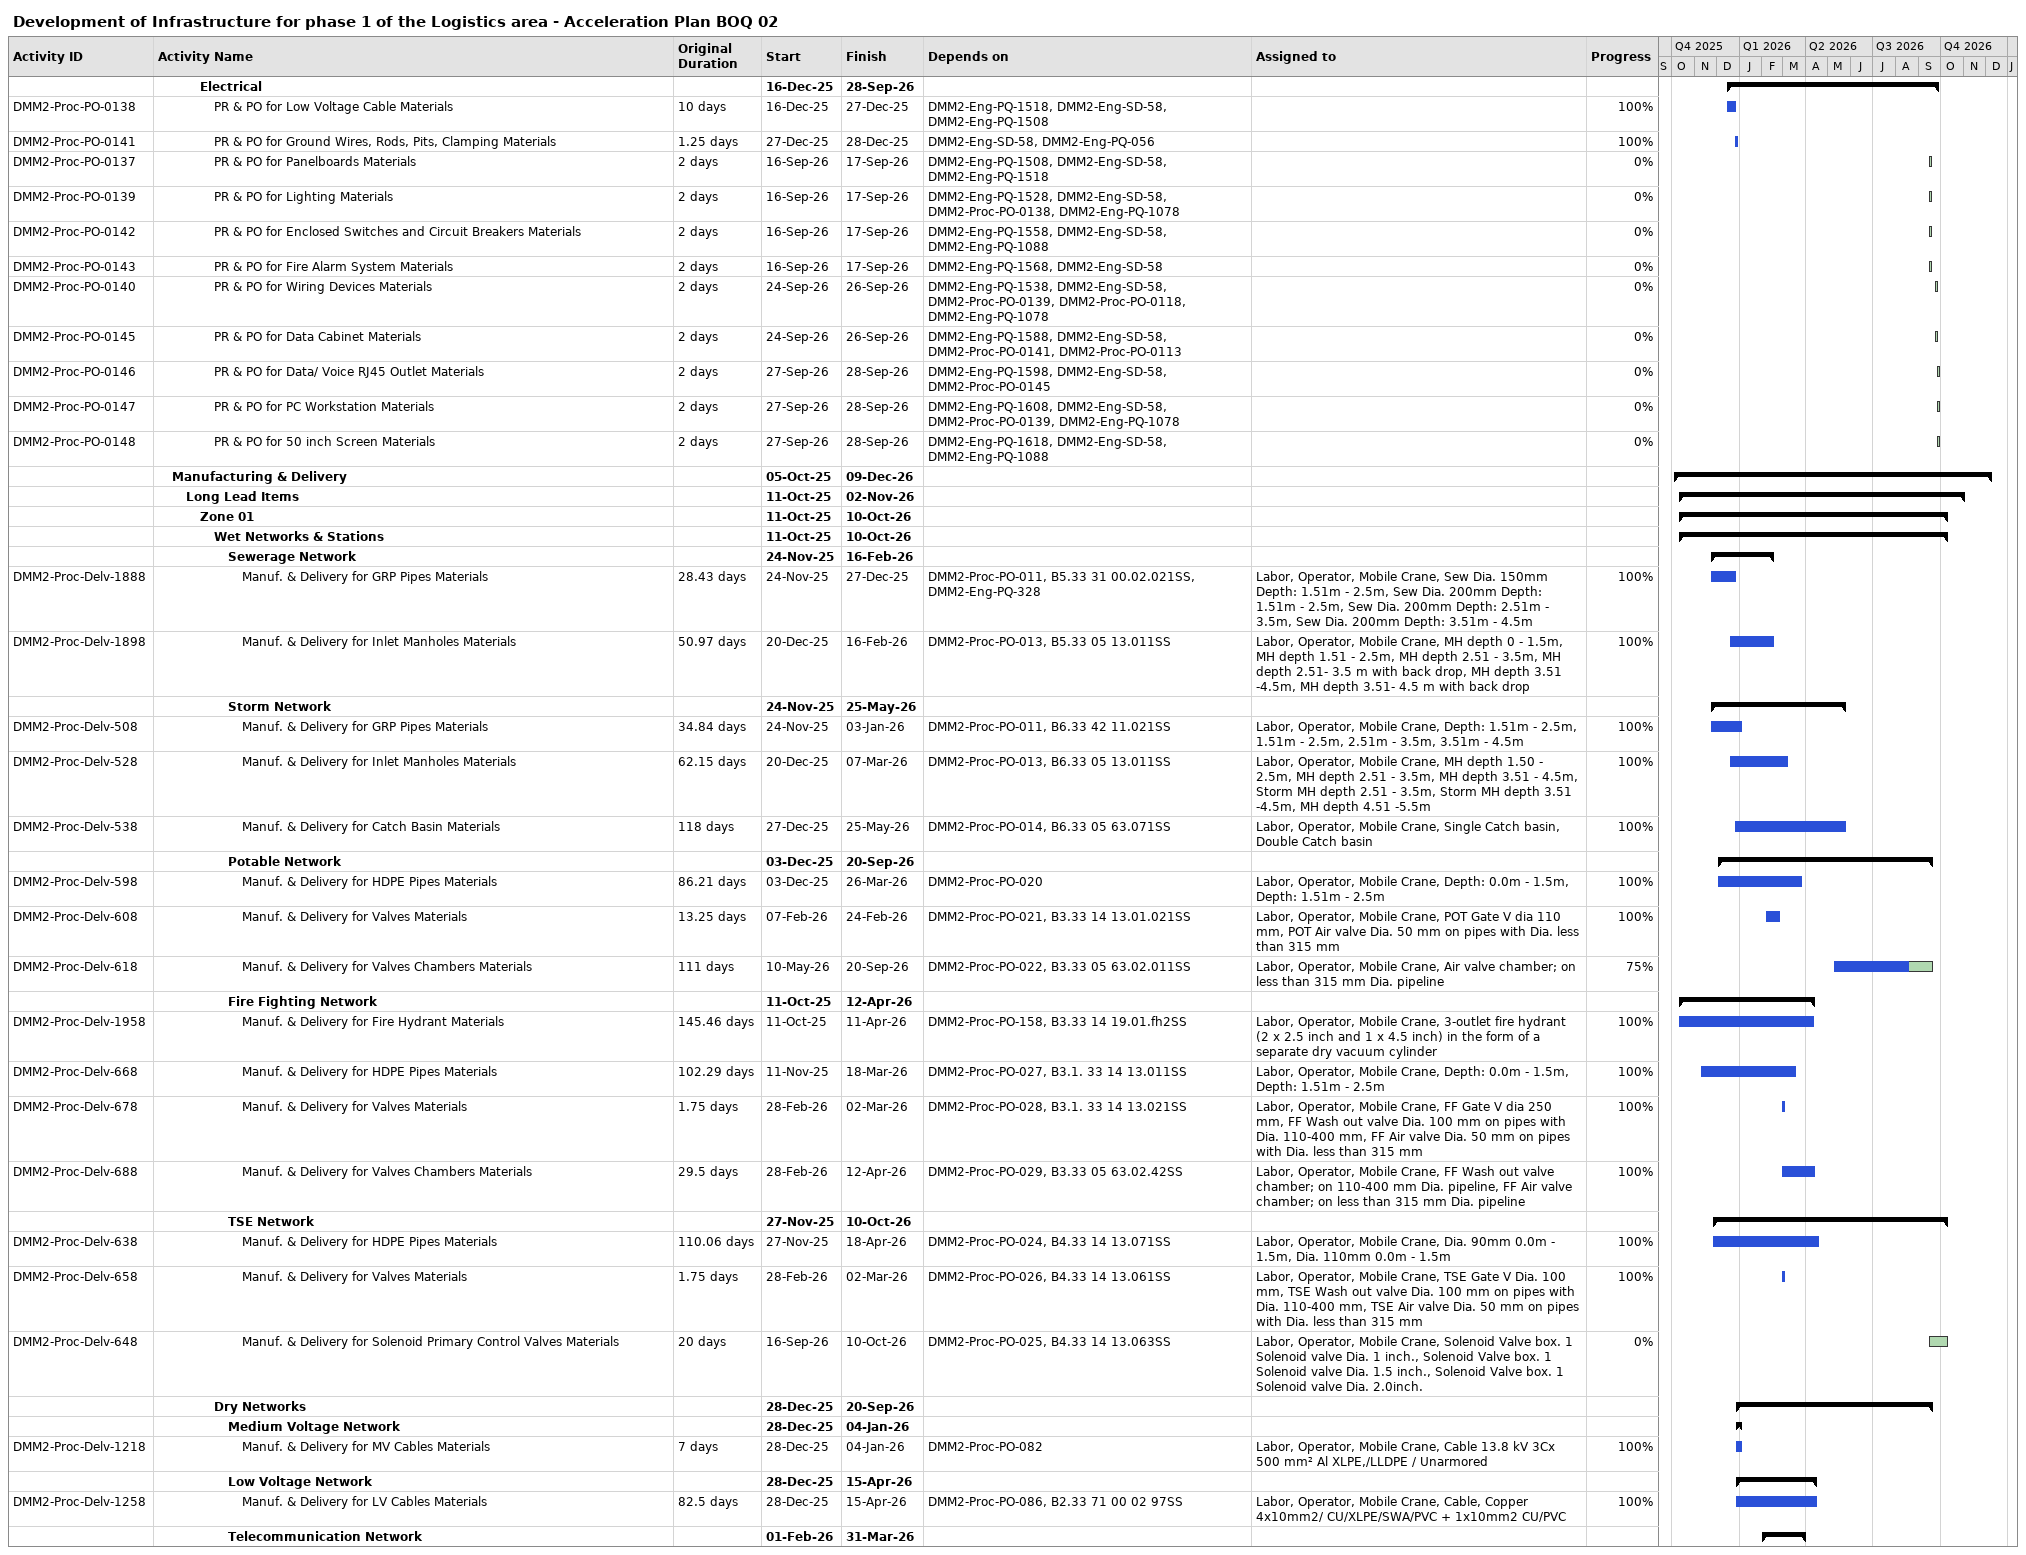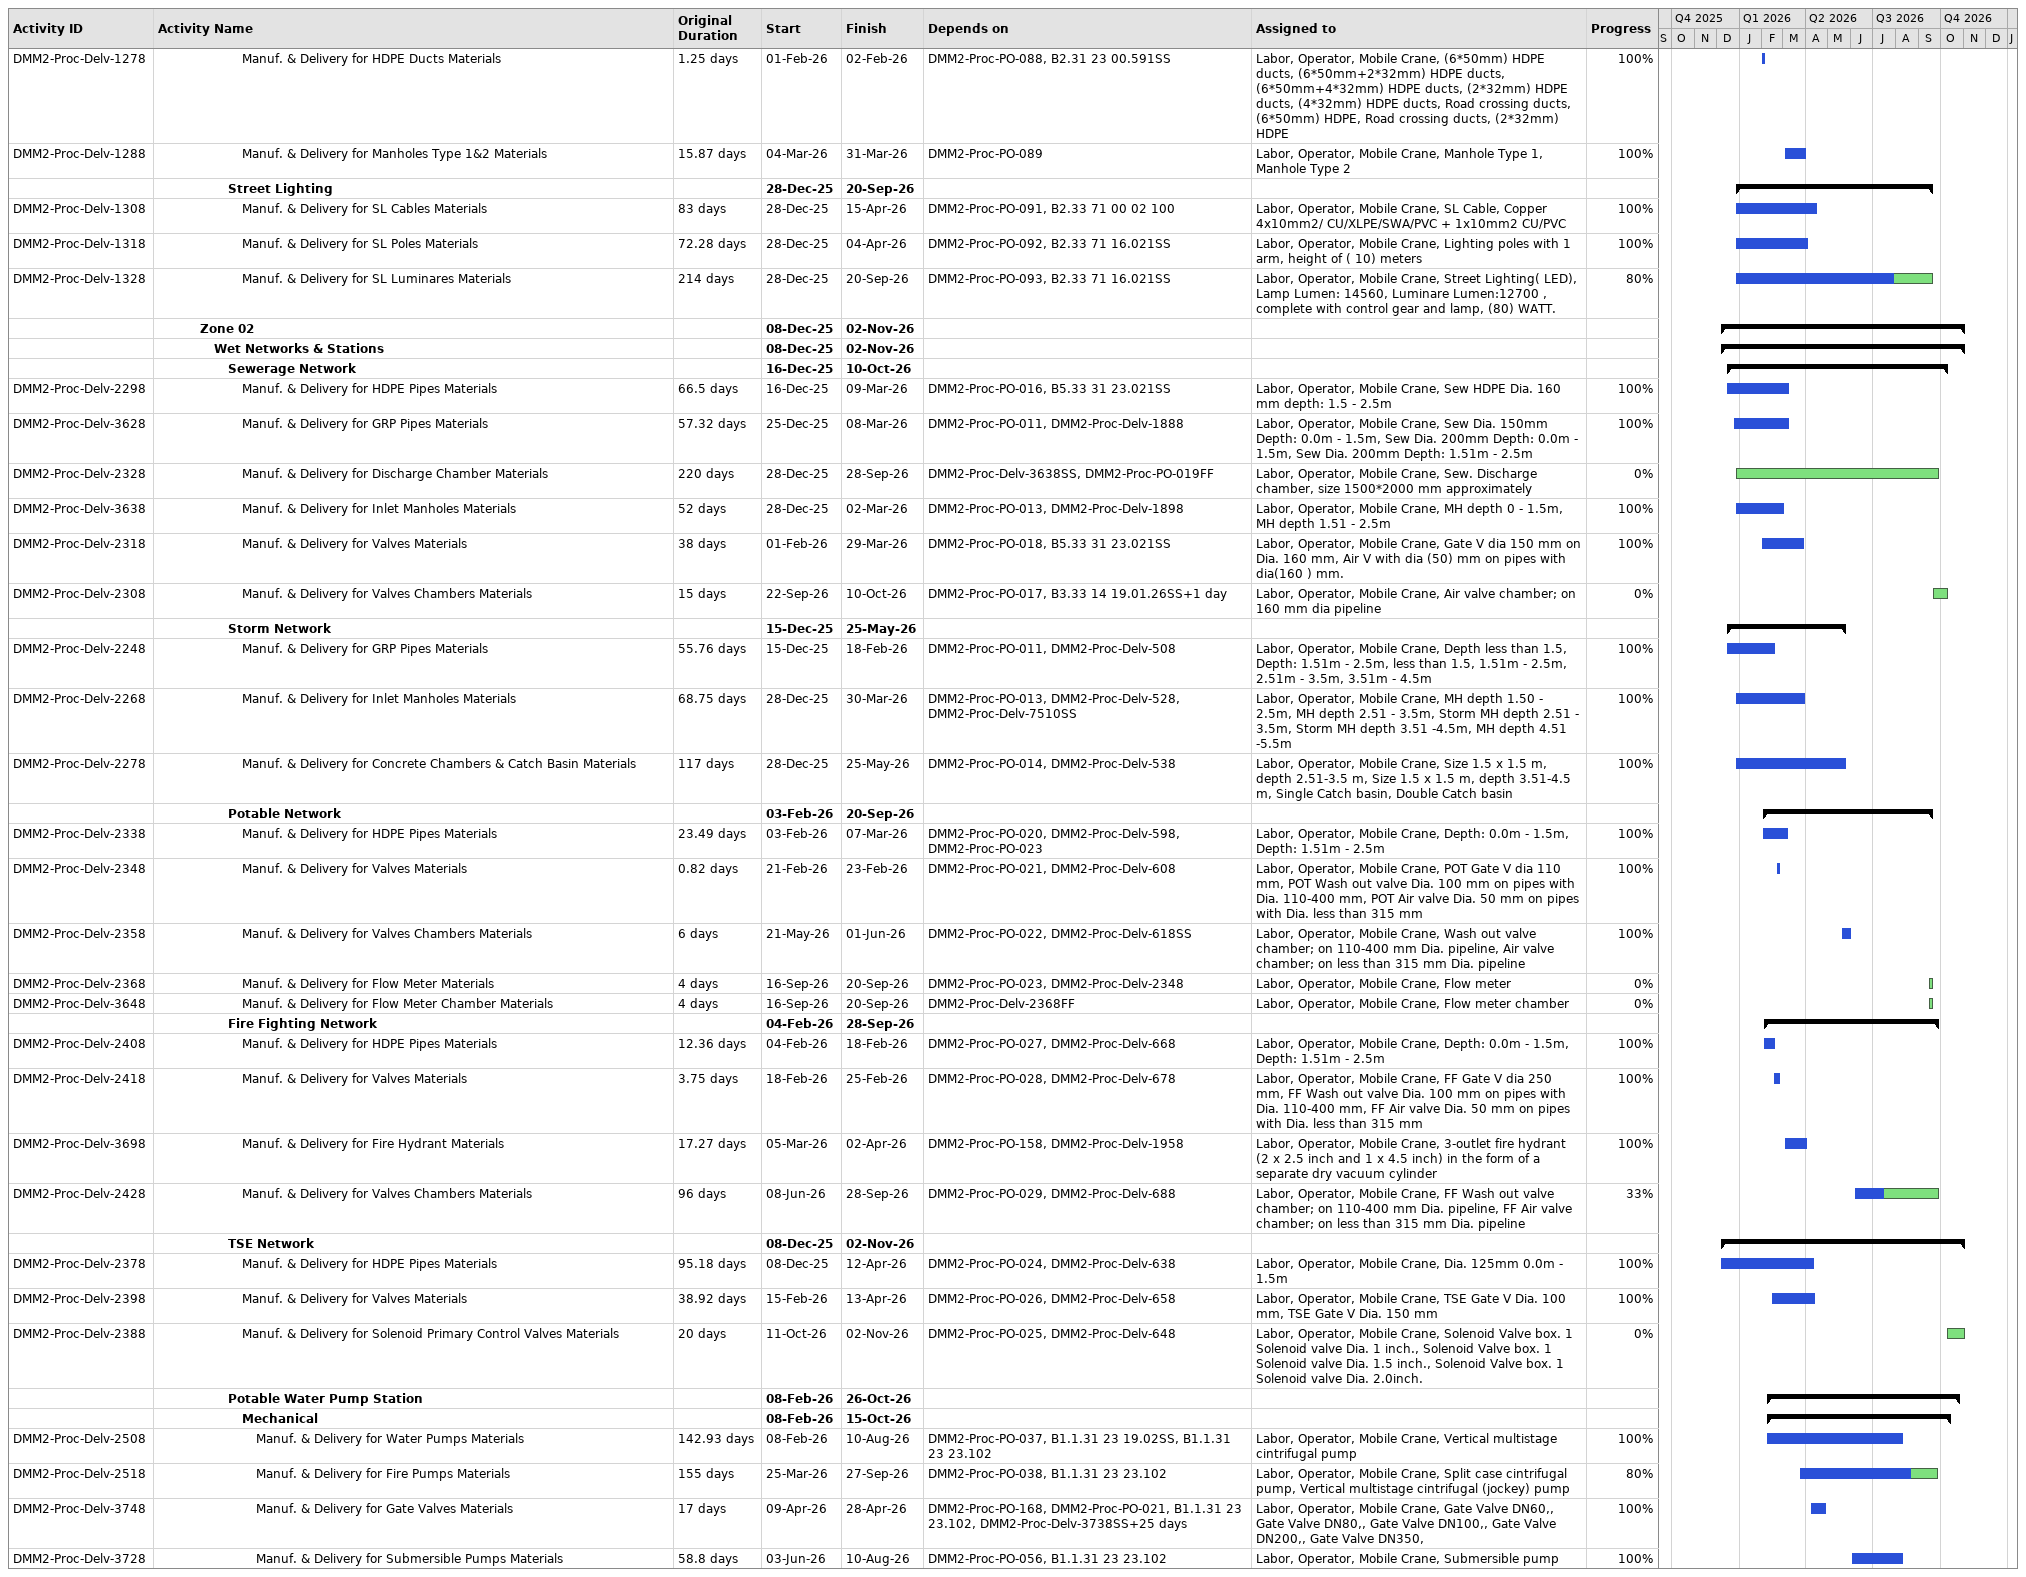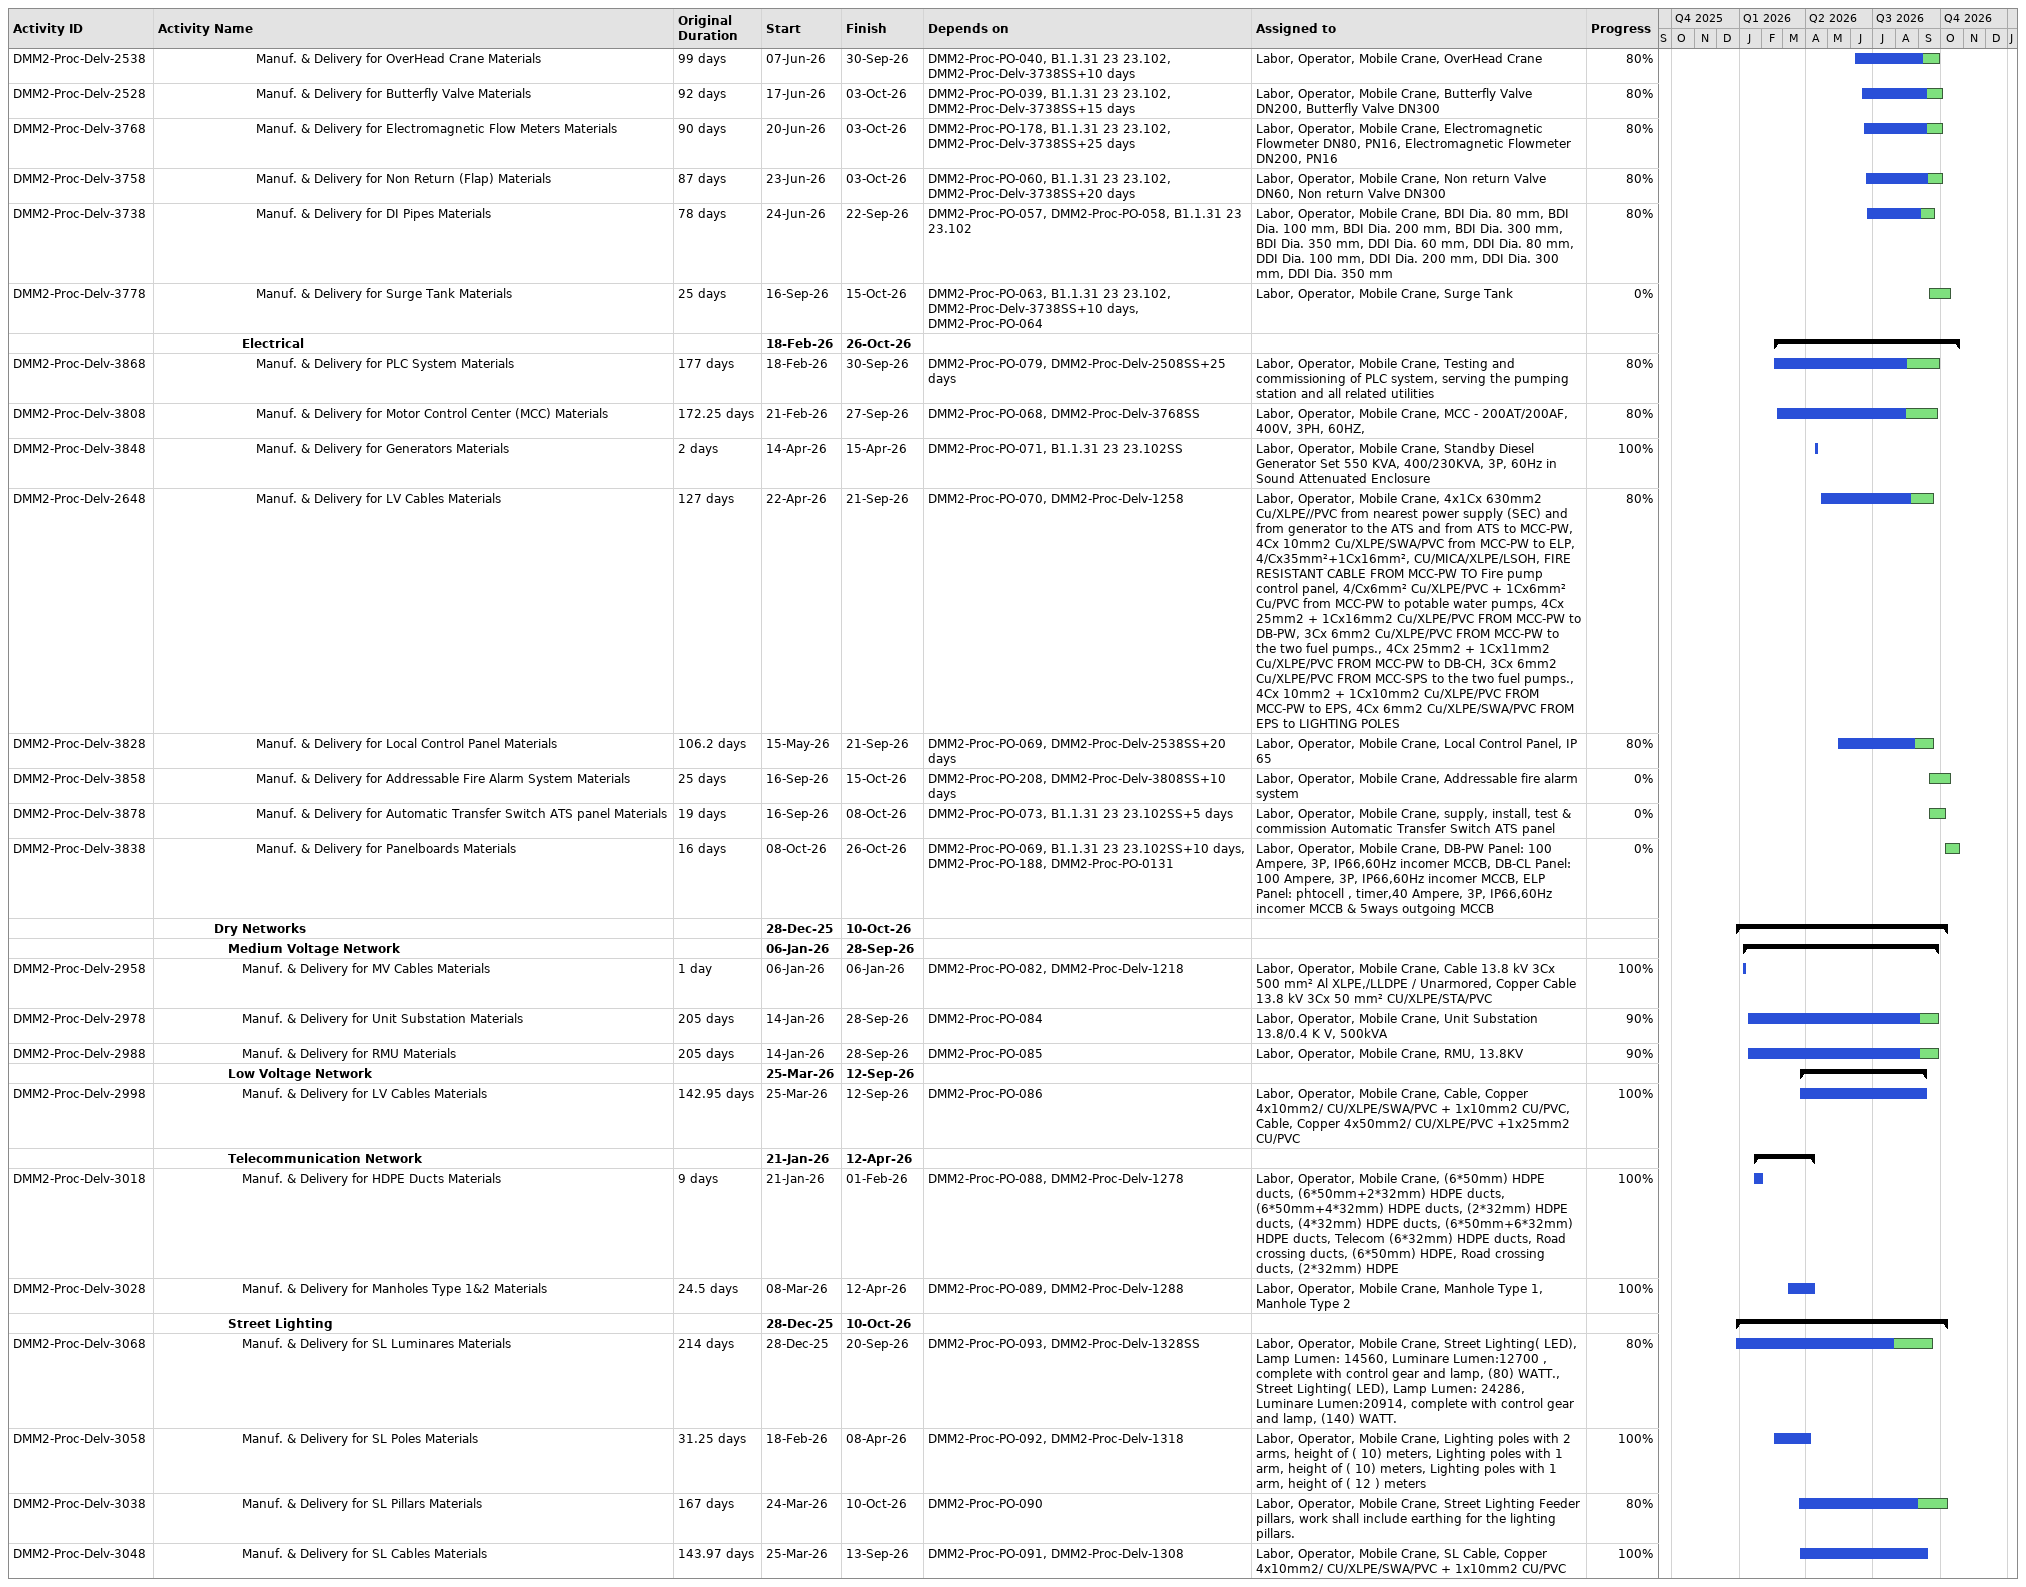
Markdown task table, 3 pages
Development of Infrastructure for phase 1 of the Logistics area - Acceleration Plan BOQ 02

| ID | Level | Task | Original duration | Start | Finish | Predecessors | Resources | % complete |
|---|---|---|---|---|---|---|---|---|
|  | 4 | **Electrical** |  | 2025-12-16 | 2026-09-28 |  |  |  |
| DMM2-Proc-PO-0138 | 5 | PR & PO for Low Voltage Cable Materials | 10d | 2025-12-16 | 2025-12-27 | DMM2-Eng-PQ-1518, DMM2-Eng-SD-58, DMM2-Eng-PQ-1508 |  | 100 |
| DMM2-Proc-PO-0141 | 5 | PR & PO for Ground Wires, Rods, Pits, Clamping Materials | 1.25d | 2025-12-27 | 2025-12-28 | DMM2-Eng-SD-58, DMM2-Eng-PQ-056 |  | 100 |
| DMM2-Proc-PO-0137 | 5 | PR & PO for Panelboards Materials | 2d | 2026-09-16 | 2026-09-17 | DMM2-Eng-PQ-1508, DMM2-Eng-SD-58, DMM2-Eng-PQ-1518 |  | 0 |
| DMM2-Proc-PO-0139 | 5 | PR & PO for Lighting Materials | 2d | 2026-09-16 | 2026-09-17 | DMM2-Eng-PQ-1528, DMM2-Eng-SD-58, DMM2-Proc-PO-0138, DMM2-Eng-PQ-1078 |  | 0 |
| DMM2-Proc-PO-0142 | 5 | PR & PO for Enclosed Switches and Circuit Breakers Materials | 2d | 2026-09-16 | 2026-09-17 | DMM2-Eng-PQ-1558, DMM2-Eng-SD-58, DMM2-Eng-PQ-1088 |  | 0 |
| DMM2-Proc-PO-0143 | 5 | PR & PO for Fire Alarm System Materials | 2d | 2026-09-16 | 2026-09-17 | DMM2-Eng-PQ-1568, DMM2-Eng-SD-58 |  | 0 |
| DMM2-Proc-PO-0140 | 5 | PR & PO for Wiring Devices Materials | 2d | 2026-09-24 | 2026-09-26 | DMM2-Eng-PQ-1538, DMM2-Eng-SD-58, DMM2-Proc-PO-0139, DMM2-Proc-PO-0118, DMM2-Eng-PQ-1078 |  | 0 |
| DMM2-Proc-PO-0145 | 5 | PR & PO for Data Cabinet Materials | 2d | 2026-09-24 | 2026-09-26 | DMM2-Eng-PQ-1588, DMM2-Eng-SD-58, DMM2-Proc-PO-0141, DMM2-Proc-PO-0113 |  | 0 |
| DMM2-Proc-PO-0146 | 5 | PR & PO for Data/ Voice RJ45 Outlet Materials | 2d | 2026-09-27 | 2026-09-28 | DMM2-Eng-PQ-1598, DMM2-Eng-SD-58, DMM2-Proc-PO-0145 |  | 0 |
| DMM2-Proc-PO-0147 | 5 | PR & PO for PC Workstation Materials | 2d | 2026-09-27 | 2026-09-28 | DMM2-Eng-PQ-1608, DMM2-Eng-SD-58, DMM2-Proc-PO-0139, DMM2-Eng-PQ-1078 |  | 0 |
| DMM2-Proc-PO-0148 | 5 | PR & PO for 50 inch Screen Materials | 2d | 2026-09-27 | 2026-09-28 | DMM2-Eng-PQ-1618, DMM2-Eng-SD-58, DMM2-Eng-PQ-1088 |  | 0 |
|  | 2 | **Manufacturing & Delivery** |  | 2025-10-05 | 2026-12-09 |  |  |  |
|  | 3 | **Long Lead Items** |  | 2025-10-11 | 2026-11-02 |  |  |  |
|  | 4 | **Zone 01** |  | 2025-10-11 | 2026-10-10 |  |  |  |
|  | 5 | **Wet Networks & Stations** |  | 2025-10-11 | 2026-10-10 |  |  |  |
|  | 6 | **Sewerage Network** |  | 2025-11-24 | 2026-02-16 |  |  |  |
| DMM2-Proc-Delv-1888 | 7 | Manuf. & Delivery for GRP Pipes Materials | 28.43d | 2025-11-24 | 2025-12-27 | DMM2-Proc-PO-011, B5.33 31 00.02.021SS, DMM2-Eng-PQ-328 | Labor, Operator, Mobile Crane, Sew Dia. 150mm Depth: 1.51m - 2.5m, Sew Dia. 200mm Depth: 1.51m - 2.5m, Sew Dia. 200mm Depth: 2.51m - 3.5m, Sew Dia. 200mm Depth: 3.51m - 4.5m | 100 |
| DMM2-Proc-Delv-1898 | 7 | Manuf. & Delivery for Inlet Manholes Materials | 50.97d | 2025-12-20 | 2026-02-16 | DMM2-Proc-PO-013, B5.33 05 13.011SS | Labor, Operator, Mobile Crane, MH depth 0 - 1.5m, MH depth 1.51 - 2.5m, MH depth 2.51 - 3.5m, MH depth 2.51- 3.5 m with back drop, MH depth 3.51 -4.5m, MH depth 3.51- 4.5 m with back drop | 100 |
|  | 6 | **Storm Network** |  | 2025-11-24 | 2026-05-25 |  |  |  |
| DMM2-Proc-Delv-508 | 7 | Manuf. & Delivery for GRP Pipes Materials | 34.84d | 2025-11-24 | 2026-01-03 | DMM2-Proc-PO-011, B6.33 42 11.021SS | Labor, Operator, Mobile Crane, Depth: 1.51m - 2.5m, 1.51m - 2.5m, 2.51m - 3.5m, 3.51m - 4.5m | 100 |
| DMM2-Proc-Delv-528 | 7 | Manuf. & Delivery for Inlet Manholes Materials | 62.15d | 2025-12-20 | 2026-03-07 | DMM2-Proc-PO-013, B6.33 05 13.011SS | Labor, Operator, Mobile Crane, MH depth 1.50 - 2.5m, MH depth 2.51 - 3.5m, MH depth 3.51 - 4.5m, Storm MH depth 2.51 - 3.5m, Storm MH depth 3.51 -4.5m, MH depth 4.51 -5.5m | 100 |
| DMM2-Proc-Delv-538 | 7 | Manuf. & Delivery for Catch Basin Materials | 118d | 2025-12-27 | 2026-05-25 | DMM2-Proc-PO-014, B6.33 05 63.071SS | Labor, Operator, Mobile Crane, Single Catch basin, Double Catch basin | 100 |
|  | 6 | **Potable Network** |  | 2025-12-03 | 2026-09-20 |  |  |  |
| DMM2-Proc-Delv-598 | 7 | Manuf. & Delivery for HDPE Pipes Materials | 86.21d | 2025-12-03 | 2026-03-26 | DMM2-Proc-PO-020 | Labor, Operator, Mobile Crane, Depth: 0.0m - 1.5m, Depth: 1.51m - 2.5m | 100 |
| DMM2-Proc-Delv-608 | 7 | Manuf. & Delivery for Valves Materials | 13.25d | 2026-02-07 | 2026-02-24 | DMM2-Proc-PO-021, B3.33 14 13.01.021SS | Labor, Operator, Mobile Crane, POT Gate V dia 110 mm, POT Air valve Dia. 50 mm on pipes with Dia. less than 315 mm | 100 |
| DMM2-Proc-Delv-618 | 7 | Manuf. & Delivery for Valves Chambers Materials | 111d | 2026-05-10 | 2026-09-20 | DMM2-Proc-PO-022, B3.33 05 63.02.011SS | Labor, Operator, Mobile Crane, Air valve chamber; on less than 315 mm Dia. pipeline | 75 |
|  | 6 | **Fire Fighting Network** |  | 2025-10-11 | 2026-04-12 |  |  |  |
| DMM2-Proc-Delv-1958 | 7 | Manuf. & Delivery for Fire Hydrant Materials | 145.46d | 2025-10-11 | 2026-04-11 | DMM2-Proc-PO-158, B3.33 14 19.01.fh2SS | Labor, Operator, Mobile Crane, 3-outlet fire hydrant (2 x 2.5 inch and 1 x 4.5 inch) in the form of a separate dry vacuum cylinder | 100 |
| DMM2-Proc-Delv-668 | 7 | Manuf. & Delivery for HDPE Pipes Materials | 102.29d | 2025-11-11 | 2026-03-18 | DMM2-Proc-PO-027, B3.1. 33 14 13.011SS | Labor, Operator, Mobile Crane, Depth: 0.0m - 1.5m, Depth: 1.51m - 2.5m | 100 |
| DMM2-Proc-Delv-678 | 7 | Manuf. & Delivery for Valves Materials | 1.75d | 2026-02-28 | 2026-03-02 | DMM2-Proc-PO-028, B3.1. 33 14 13.021SS | Labor, Operator, Mobile Crane, FF Gate V dia 250 mm, FF Wash out valve Dia. 100 mm on pipes with Dia. 110-400 mm, FF Air valve Dia. 50 mm on pipes with Dia. less than 315 mm | 100 |
| DMM2-Proc-Delv-688 | 7 | Manuf. & Delivery for Valves Chambers Materials | 29.5d | 2026-02-28 | 2026-04-12 | DMM2-Proc-PO-029, B3.33 05 63.02.42SS | Labor, Operator, Mobile Crane, FF Wash out valve chamber; on 110-400 mm Dia. pipeline, FF Air valve chamber; on less than 315 mm Dia. pipeline | 100 |
|  | 6 | **TSE Network** |  | 2025-11-27 | 2026-10-10 |  |  |  |
| DMM2-Proc-Delv-638 | 7 | Manuf. & Delivery for HDPE Pipes Materials | 110.06d | 2025-11-27 | 2026-04-18 | DMM2-Proc-PO-024, B4.33 14 13.071SS | Labor, Operator, Mobile Crane, Dia. 90mm 0.0m - 1.5m, Dia. 110mm 0.0m - 1.5m | 100 |
| DMM2-Proc-Delv-658 | 7 | Manuf. & Delivery for Valves Materials | 1.75d | 2026-02-28 | 2026-03-02 | DMM2-Proc-PO-026, B4.33 14 13.061SS | Labor, Operator, Mobile Crane, TSE Gate V Dia. 100 mm, TSE Wash out valve Dia. 100 mm on pipes with Dia. 110-400 mm, TSE Air valve Dia. 50 mm on pipes with Dia. less than 315 mm | 100 |
| DMM2-Proc-Delv-648 | 7 | Manuf. & Delivery for Solenoid Primary Control Valves Materials | 20d | 2026-09-16 | 2026-10-10 | DMM2-Proc-PO-025, B4.33 14 13.063SS | Labor, Operator, Mobile Crane, Solenoid Valve box. 1 Solenoid valve Dia. 1 inch., Solenoid Valve box. 1 Solenoid valve Dia. 1.5 inch., Solenoid Valve box. 1 Solenoid valve Dia. 2.0inch. | 0 |
|  | 5 | **Dry Networks** |  | 2025-12-28 | 2026-09-20 |  |  |  |
|  | 6 | **Medium Voltage Network** |  | 2025-12-28 | 2026-01-04 |  |  |  |
| DMM2-Proc-Delv-1218 | 7 | Manuf. & Delivery for MV Cables Materials | 7d | 2025-12-28 | 2026-01-04 | DMM2-Proc-PO-082 | Labor, Operator, Mobile Crane, Cable 13.8 kV 3Cx 500 mm² Al XLPE,/LLDPE / Unarmored | 100 |
|  | 6 | **Low Voltage Network** |  | 2025-12-28 | 2026-04-15 |  |  |  |
| DMM2-Proc-Delv-1258 | 7 | Manuf. & Delivery for LV Cables Materials | 82.5d | 2025-12-28 | 2026-04-15 | DMM2-Proc-PO-086, B2.33 71 00 02 97SS | Labor, Operator, Mobile Crane, Cable, Copper 4x10mm2/ CU/XLPE/SWA/PVC + 1x10mm2 CU/PVC | 100 |
|  | 6 | **Telecommunication Network** |  | 2026-02-01 | 2026-03-31 |  |  |  |
| DMM2-Proc-Delv-1278 | 7 | Manuf. & Delivery for HDPE Ducts Materials | 1.25d | 2026-02-01 | 2026-02-02 | DMM2-Proc-PO-088, B2.31 23 00.591SS | Labor, Operator, Mobile Crane, (6*50mm) HDPE ducts, (6*50mm+2*32mm) HDPE ducts, (6*50mm+4*32mm) HDPE ducts, (2*32mm) HDPE ducts, (4*32mm) HDPE ducts, Road crossing ducts, (6*50mm) HDPE, Road crossing ducts, (2*32mm) HDPE | 100 |
| DMM2-Proc-Delv-1288 | 7 | Manuf. & Delivery for Manholes Type 1&2 Materials | 15.87d | 2026-03-04 | 2026-03-31 | DMM2-Proc-PO-089 | Labor, Operator, Mobile Crane, Manhole Type 1, Manhole Type 2 | 100 |
|  | 6 | **Street Lighting** |  | 2025-12-28 | 2026-09-20 |  |  |  |
| DMM2-Proc-Delv-1308 | 7 | Manuf. & Delivery for SL Cables Materials | 83d | 2025-12-28 | 2026-04-15 | DMM2-Proc-PO-091, B2.33 71 00 02 100 | Labor, Operator, Mobile Crane, SL Cable, Copper 4x10mm2/ CU/XLPE/SWA/PVC + 1x10mm2 CU/PVC | 100 |
| DMM2-Proc-Delv-1318 | 7 | Manuf. & Delivery for SL Poles Materials | 72.28d | 2025-12-28 | 2026-04-04 | DMM2-Proc-PO-092, B2.33 71 16.021SS | Labor, Operator, Mobile Crane, Lighting poles with 1 arm, height of ( 10) meters | 100 |
| DMM2-Proc-Delv-1328 | 7 | Manuf. & Delivery for SL Luminares Materials | 214d | 2025-12-28 | 2026-09-20 | DMM2-Proc-PO-093, B2.33 71 16.021SS | Labor, Operator, Mobile Crane, Street Lighting( LED), Lamp Lumen: 14560, Luminare Lumen:12700 , complete with control gear and lamp, (80) WATT. | 80 |
|  | 4 | **Zone 02** |  | 2025-12-08 | 2026-11-02 |  |  |  |
|  | 5 | **Wet Networks & Stations** |  | 2025-12-08 | 2026-11-02 |  |  |  |
|  | 6 | **Sewerage Network** |  | 2025-12-16 | 2026-10-10 |  |  |  |
| DMM2-Proc-Delv-2298 | 7 | Manuf. & Delivery for HDPE Pipes Materials | 66.5d | 2025-12-16 | 2026-03-09 | DMM2-Proc-PO-016, B5.33 31 23.021SS | Labor, Operator, Mobile Crane, Sew HDPE Dia. 160 mm depth: 1.5 - 2.5m | 100 |
| DMM2-Proc-Delv-3628 | 7 | Manuf. & Delivery for GRP Pipes Materials | 57.32d | 2025-12-25 | 2026-03-08 | DMM2-Proc-PO-011, DMM2-Proc-Delv-1888 | Labor, Operator, Mobile Crane, Sew Dia. 150mm Depth: 0.0m - 1.5m, Sew Dia. 200mm Depth: 0.0m - 1.5m, Sew Dia. 200mm Depth: 1.51m - 2.5m | 100 |
| DMM2-Proc-Delv-2328 | 7 | Manuf. & Delivery for Discharge Chamber Materials | 220d | 2025-12-28 | 2026-09-28 | DMM2-Proc-Delv-3638SS, DMM2-Proc-PO-019FF | Labor, Operator, Mobile Crane, Sew. Discharge chamber, size 1500*2000 mm approximately | 0 |
| DMM2-Proc-Delv-3638 | 7 | Manuf. & Delivery for Inlet Manholes Materials | 52d | 2025-12-28 | 2026-03-02 | DMM2-Proc-PO-013, DMM2-Proc-Delv-1898 | Labor, Operator, Mobile Crane, MH depth 0 - 1.5m, MH depth 1.51 - 2.5m | 100 |
| DMM2-Proc-Delv-2318 | 7 | Manuf. & Delivery for Valves Materials | 38d | 2026-02-01 | 2026-03-29 | DMM2-Proc-PO-018, B5.33 31 23.021SS | Labor, Operator, Mobile Crane, Gate V dia 150 mm on Dia. 160 mm, Air V with dia (50) mm on pipes with dia(160 ) mm. | 100 |
| DMM2-Proc-Delv-2308 | 7 | Manuf. & Delivery for Valves Chambers Materials | 15d | 2026-09-22 | 2026-10-10 | DMM2-Proc-PO-017, B3.33 14 19.01.26SS+1d | Labor, Operator, Mobile Crane, Air valve chamber; on 160 mm dia pipeline | 0 |
|  | 6 | **Storm Network** |  | 2025-12-15 | 2026-05-25 |  |  |  |
| DMM2-Proc-Delv-2248 | 7 | Manuf. & Delivery for GRP Pipes Materials | 55.76d | 2025-12-15 | 2026-02-18 | DMM2-Proc-PO-011, DMM2-Proc-Delv-508 | Labor, Operator, Mobile Crane, Depth less than 1.5, Depth: 1.51m - 2.5m, less than 1.5, 1.51m - 2.5m, 2.51m - 3.5m, 3.51m - 4.5m | 100 |
| DMM2-Proc-Delv-2268 | 7 | Manuf. & Delivery for Inlet Manholes Materials | 68.75d | 2025-12-28 | 2026-03-30 | DMM2-Proc-PO-013, DMM2-Proc-Delv-528, DMM2-Proc-Delv-7510SS | Labor, Operator, Mobile Crane, MH depth 1.50 - 2.5m, MH depth 2.51 - 3.5m, Storm MH depth 2.51 - 3.5m, Storm MH depth 3.51 -4.5m, MH depth 4.51 -5.5m | 100 |
| DMM2-Proc-Delv-2278 | 7 | Manuf. & Delivery for Concrete Chambers & Catch Basin Materials | 117d | 2025-12-28 | 2026-05-25 | DMM2-Proc-PO-014, DMM2-Proc-Delv-538 | Labor, Operator, Mobile Crane, Size 1.5 x 1.5 m, depth 2.51-3.5 m, Size 1.5 x 1.5 m, depth 3.51-4.5 m, Single Catch basin, Double Catch basin | 100 |
|  | 6 | **Potable Network** |  | 2026-02-03 | 2026-09-20 |  |  |  |
| DMM2-Proc-Delv-2338 | 7 | Manuf. & Delivery for HDPE Pipes Materials | 23.49d | 2026-02-03 | 2026-03-07 | DMM2-Proc-PO-020, DMM2-Proc-Delv-598, DMM2-Proc-PO-023 | Labor, Operator, Mobile Crane, Depth: 0.0m - 1.5m, Depth: 1.51m - 2.5m | 100 |
| DMM2-Proc-Delv-2348 | 7 | Manuf. & Delivery for Valves Materials | 0.82d | 2026-02-21 | 2026-02-23 | DMM2-Proc-PO-021, DMM2-Proc-Delv-608 | Labor, Operator, Mobile Crane, POT Gate V dia 110 mm, POT Wash out valve Dia. 100 mm on pipes with Dia. 110-400 mm, POT Air valve Dia. 50 mm on pipes with Dia. less than 315 mm | 100 |
| DMM2-Proc-Delv-2358 | 7 | Manuf. & Delivery for Valves Chambers Materials | 6d | 2026-05-21 | 2026-06-01 | DMM2-Proc-PO-022, DMM2-Proc-Delv-618SS | Labor, Operator, Mobile Crane, Wash out valve chamber; on 110-400 mm Dia. pipeline, Air valve chamber; on less than 315 mm Dia. pipeline | 100 |
| DMM2-Proc-Delv-2368 | 7 | Manuf. & Delivery for Flow Meter Materials | 4d | 2026-09-16 | 2026-09-20 | DMM2-Proc-PO-023, DMM2-Proc-Delv-2348 | Labor, Operator, Mobile Crane, Flow meter | 0 |
| DMM2-Proc-Delv-3648 | 7 | Manuf. & Delivery for Flow Meter Chamber Materials | 4d | 2026-09-16 | 2026-09-20 | DMM2-Proc-Delv-2368FF | Labor, Operator, Mobile Crane, Flow meter chamber | 0 |
|  | 6 | **Fire Fighting Network** |  | 2026-02-04 | 2026-09-28 |  |  |  |
| DMM2-Proc-Delv-2408 | 7 | Manuf. & Delivery for HDPE Pipes Materials | 12.36d | 2026-02-04 | 2026-02-18 | DMM2-Proc-PO-027, DMM2-Proc-Delv-668 | Labor, Operator, Mobile Crane, Depth: 0.0m - 1.5m, Depth: 1.51m - 2.5m | 100 |
| DMM2-Proc-Delv-2418 | 7 | Manuf. & Delivery for Valves Materials | 3.75d | 2026-02-18 | 2026-02-25 | DMM2-Proc-PO-028, DMM2-Proc-Delv-678 | Labor, Operator, Mobile Crane, FF Gate V dia 250 mm, FF Wash out valve Dia. 100 mm on pipes with Dia. 110-400 mm, FF Air valve Dia. 50 mm on pipes with Dia. less than 315 mm | 100 |
| DMM2-Proc-Delv-3698 | 7 | Manuf. & Delivery for Fire Hydrant Materials | 17.27d | 2026-03-05 | 2026-04-02 | DMM2-Proc-PO-158, DMM2-Proc-Delv-1958 | Labor, Operator, Mobile Crane, 3-outlet fire hydrant (2 x 2.5 inch and 1 x 4.5 inch) in the form of a separate dry vacuum cylinder | 100 |
| DMM2-Proc-Delv-2428 | 7 | Manuf. & Delivery for Valves Chambers Materials | 96d | 2026-06-08 | 2026-09-28 | DMM2-Proc-PO-029, DMM2-Proc-Delv-688 | Labor, Operator, Mobile Crane, FF Wash out valve chamber; on 110-400 mm Dia. pipeline, FF Air valve chamber; on less than 315 mm Dia. pipeline | 33 |
|  | 6 | **TSE Network** |  | 2025-12-08 | 2026-11-02 |  |  |  |
| DMM2-Proc-Delv-2378 | 7 | Manuf. & Delivery for HDPE Pipes Materials | 95.18d | 2025-12-08 | 2026-04-12 | DMM2-Proc-PO-024, DMM2-Proc-Delv-638 | Labor, Operator, Mobile Crane, Dia. 125mm 0.0m - 1.5m | 100 |
| DMM2-Proc-Delv-2398 | 7 | Manuf. & Delivery for Valves Materials | 38.92d | 2026-02-15 | 2026-04-13 | DMM2-Proc-PO-026, DMM2-Proc-Delv-658 | Labor, Operator, Mobile Crane, TSE Gate V Dia. 100 mm, TSE Gate V Dia. 150 mm | 100 |
| DMM2-Proc-Delv-2388 | 7 | Manuf. & Delivery for Solenoid Primary Control Valves Materials | 20d | 2026-10-11 | 2026-11-02 | DMM2-Proc-PO-025, DMM2-Proc-Delv-648 | Labor, Operator, Mobile Crane, Solenoid Valve box. 1 Solenoid valve Dia. 1 inch., Solenoid Valve box. 1 Solenoid valve Dia. 1.5 inch., Solenoid Valve box. 1 Solenoid valve Dia. 2.0inch. | 0 |
|  | 6 | **Potable Water Pump Station** |  | 2026-02-08 | 2026-10-26 |  |  |  |
|  | 7 | **Mechanical** |  | 2026-02-08 | 2026-10-15 |  |  |  |
| DMM2-Proc-Delv-2508 | 8 | Manuf. & Delivery for Water Pumps Materials | 142.93d | 2026-02-08 | 2026-08-10 | DMM2-Proc-PO-037, B1.1.31 23 19.02SS, B1.1.31 23 23.102 | Labor, Operator, Mobile Crane, Vertical multistage cintrifugal pump | 100 |
| DMM2-Proc-Delv-2518 | 8 | Manuf. & Delivery for Fire Pumps Materials | 155d | 2026-03-25 | 2026-09-27 | DMM2-Proc-PO-038, B1.1.31 23 23.102 | Labor, Operator, Mobile Crane, Split case cintrifugal pump, Vertical multistage cintrifugal (jockey) pump | 80 |
| DMM2-Proc-Delv-3748 | 8 | Manuf. & Delivery for Gate Valves Materials | 17d | 2026-04-09 | 2026-04-28 | DMM2-Proc-PO-168, DMM2-Proc-PO-021, B1.1.31 23 23.102, DMM2-Proc-Delv-3738SS+25d | Labor, Operator, Mobile Crane, Gate Valve DN60,, Gate Valve DN80,, Gate Valve DN100,, Gate Valve DN200,, Gate Valve DN350, | 100 |
| DMM2-Proc-Delv-3728 | 8 | Manuf. & Delivery for Submersible Pumps Materials | 58.8d | 2026-06-03 | 2026-08-10 | DMM2-Proc-PO-056, B1.1.31 23 23.102 | Labor, Operator, Mobile Crane, Submersible pump | 100 |
| DMM2-Proc-Delv-2538 | 8 | Manuf. & Delivery for OverHead Crane Materials | 99d | 2026-06-07 | 2026-09-30 | DMM2-Proc-PO-040, B1.1.31 23 23.102, DMM2-Proc-Delv-3738SS+10d | Labor, Operator, Mobile Crane, OverHead Crane | 80 |
| DMM2-Proc-Delv-2528 | 8 | Manuf. & Delivery for Butterfly Valve Materials | 92d | 2026-06-17 | 2026-10-03 | DMM2-Proc-PO-039, B1.1.31 23 23.102, DMM2-Proc-Delv-3738SS+15d | Labor, Operator, Mobile Crane, Butterfly Valve DN200, Butterfly Valve DN300 | 80 |
| DMM2-Proc-Delv-3768 | 8 | Manuf. & Delivery for Electromagnetic Flow Meters Materials | 90d | 2026-06-20 | 2026-10-03 | DMM2-Proc-PO-178, B1.1.31 23 23.102, DMM2-Proc-Delv-3738SS+25d | Labor, Operator, Mobile Crane, Electromagnetic Flowmeter DN80, PN16, Electromagnetic Flowmeter DN200, PN16 | 80 |
| DMM2-Proc-Delv-3758 | 8 | Manuf. & Delivery for Non Return (Flap) Materials | 87d | 2026-06-23 | 2026-10-03 | DMM2-Proc-PO-060, B1.1.31 23 23.102, DMM2-Proc-Delv-3738SS+20d | Labor, Operator, Mobile Crane, Non return Valve DN60, Non return Valve DN300 | 80 |
| DMM2-Proc-Delv-3738 | 8 | Manuf. & Delivery for DI Pipes Materials | 78d | 2026-06-24 | 2026-09-22 | DMM2-Proc-PO-057, DMM2-Proc-PO-058, B1.1.31 23 23.102 | Labor, Operator, Mobile Crane, BDI Dia. 80 mm, BDI Dia. 100 mm, BDI Dia. 200 mm, BDI Dia. 300 mm, BDI Dia. 350 mm, DDI Dia. 60 mm, DDI Dia. 80 mm, DDI Dia. 100 mm, DDI Dia. 200 mm, DDI Dia. 300 mm, DDI Dia. 350 mm | 80 |
| DMM2-Proc-Delv-3778 | 8 | Manuf. & Delivery for Surge Tank Materials | 25d | 2026-09-16 | 2026-10-15 | DMM2-Proc-PO-063, B1.1.31 23 23.102, DMM2-Proc-Delv-3738SS+10d, DMM2-Proc-PO-064 | Labor, Operator, Mobile Crane, Surge Tank | 0 |
|  | 7 | **Electrical** |  | 2026-02-18 | 2026-10-26 |  |  |  |
| DMM2-Proc-Delv-3868 | 8 | Manuf. & Delivery for PLC System Materials | 177d | 2026-02-18 | 2026-09-30 | DMM2-Proc-PO-079, DMM2-Proc-Delv-2508SS+25d | Labor, Operator, Mobile Crane, Testing and commissioning of PLC system, serving the pumping station and all related utilities | 80 |
| DMM2-Proc-Delv-3808 | 8 | Manuf. & Delivery for Motor Control Center (MCC) Materials | 172.25d | 2026-02-21 | 2026-09-27 | DMM2-Proc-PO-068, DMM2-Proc-Delv-3768SS | Labor, Operator, Mobile Crane, MCC - 200AT/200AF, 400V, 3PH, 60HZ, | 80 |
| DMM2-Proc-Delv-3848 | 8 | Manuf. & Delivery for Generators Materials | 2d | 2026-04-14 | 2026-04-15 | DMM2-Proc-PO-071, B1.1.31 23 23.102SS | Labor, Operator, Mobile Crane, Standby Diesel Generator Set 550 KVA, 400/230KVA, 3P, 60Hz in Sound Attenuated Enclosure | 100 |
| DMM2-Proc-Delv-2648 | 8 | Manuf. & Delivery for LV Cables Materials | 127d | 2026-04-22 | 2026-09-21 | DMM2-Proc-PO-070, DMM2-Proc-Delv-1258 | Labor, Operator, Mobile Crane, 4x1Cx 630mm2 Cu/XLPE//PVC from nearest power supply (SEC) and from generator to the ATS and from ATS to MCC-PW, 4Cx 10mm2 Cu/XLPE/SWA/PVC from MCC-PW to ELP, 4/Cx35mm²+1Cx16mm², CU/MICA/XLPE/LSOH, FIRE RESISTANT CABLE FROM MCC-PW TO Fire pump control panel, 4/Cx6mm² Cu/XLPE/PVC + 1Cx6mm² Cu/PVC from MCC-PW to potable water pumps, 4Cx 25mm2 + 1Cx16mm2 Cu/XLPE/PVC FROM MCC-PW to DB-PW, 3Cx 6mm2 Cu/XLPE/PVC FROM MCC-PW to the two fuel pumps., 4Cx 25mm2 + 1Cx11mm2 Cu/XLPE/PVC FROM MCC-PW to DB-CH, 3Cx 6mm2 Cu/XLPE/PVC FROM MCC-SPS to the two fuel pumps., 4Cx 10mm2 + 1Cx10mm2 Cu/XLPE/PVC FROM MCC-PW to EPS, 4Cx 6mm2 Cu/XLPE/SWA/PVC FROM EPS to LIGHTING POLES | 80 |
| DMM2-Proc-Delv-3828 | 8 | Manuf. & Delivery for Local Control Panel Materials | 106.2d | 2026-05-15 | 2026-09-21 | DMM2-Proc-PO-069, DMM2-Proc-Delv-2538SS+20d | Labor, Operator, Mobile Crane, Local Control Panel, IP 65 | 80 |
| DMM2-Proc-Delv-3858 | 8 | Manuf. & Delivery for Addressable Fire Alarm System Materials | 25d | 2026-09-16 | 2026-10-15 | DMM2-Proc-PO-208, DMM2-Proc-Delv-3808SS+10d | Labor, Operator, Mobile Crane, Addressable fire alarm system | 0 |
| DMM2-Proc-Delv-3878 | 8 | Manuf. & Delivery for Automatic Transfer Switch ATS panel Materials | 19d | 2026-09-16 | 2026-10-08 | DMM2-Proc-PO-073, B1.1.31 23 23.102SS+5d | Labor, Operator, Mobile Crane, supply, install, test & commission Automatic Transfer Switch ATS panel | 0 |
| DMM2-Proc-Delv-3838 | 8 | Manuf. & Delivery for Panelboards Materials | 16d | 2026-10-08 | 2026-10-26 | DMM2-Proc-PO-069, B1.1.31 23 23.102SS+10d, DMM2-Proc-PO-188, DMM2-Proc-PO-0131 | Labor, Operator, Mobile Crane, DB-PW Panel: 100 Ampere, 3P, IP66,60Hz incomer MCCB, DB-CL Panel: 100 Ampere, 3P, IP66,60Hz incomer MCCB, ELP Panel: phtocell , timer,40 Ampere, 3P, IP66,60Hz incomer MCCB & 5ways outgoing MCCB | 0 |
|  | 5 | **Dry Networks** |  | 2025-12-28 | 2026-10-10 |  |  |  |
|  | 6 | **Medium Voltage Network** |  | 2026-01-06 | 2026-09-28 |  |  |  |
| DMM2-Proc-Delv-2958 | 7 | Manuf. & Delivery for MV Cables Materials | 1d | 2026-01-06 | 2026-01-06 | DMM2-Proc-PO-082, DMM2-Proc-Delv-1218 | Labor, Operator, Mobile Crane, Cable 13.8 kV 3Cx 500 mm² Al XLPE,/LLDPE / Unarmored, Copper Cable 13.8 kV 3Cx 50 mm² CU/XLPE/STA/PVC | 100 |
| DMM2-Proc-Delv-2978 | 7 | Manuf. & Delivery for Unit Substation Materials | 205d | 2026-01-14 | 2026-09-28 | DMM2-Proc-PO-084 | Labor, Operator, Mobile Crane, Unit Substation 13.8/0.4 K V, 500kVA | 90 |
| DMM2-Proc-Delv-2988 | 7 | Manuf. & Delivery for RMU Materials | 205d | 2026-01-14 | 2026-09-28 | DMM2-Proc-PO-085 | Labor, Operator, Mobile Crane, RMU, 13.8KV | 90 |
|  | 6 | **Low Voltage Network** |  | 2026-03-25 | 2026-09-12 |  |  |  |
| DMM2-Proc-Delv-2998 | 7 | Manuf. & Delivery for LV Cables Materials | 142.95d | 2026-03-25 | 2026-09-12 | DMM2-Proc-PO-086 | Labor, Operator, Mobile Crane, Cable, Copper 4x10mm2/ CU/XLPE/SWA/PVC + 1x10mm2 CU/PVC, Cable, Copper 4x50mm2/ CU/XLPE/PVC +1x25mm2 CU/PVC | 100 |
|  | 6 | **Telecommunication Network** |  | 2026-01-21 | 2026-04-12 |  |  |  |
| DMM2-Proc-Delv-3018 | 7 | Manuf. & Delivery for HDPE Ducts Materials | 9d | 2026-01-21 | 2026-02-01 | DMM2-Proc-PO-088, DMM2-Proc-Delv-1278 | Labor, Operator, Mobile Crane, (6*50mm) HDPE ducts, (6*50mm+2*32mm) HDPE ducts, (6*50mm+4*32mm) HDPE ducts, (2*32mm) HDPE ducts, (4*32mm) HDPE ducts, (6*50mm+6*32mm) HDPE ducts, Telecom (6*32mm) HDPE ducts, Road crossing ducts, (6*50mm) HDPE, Road crossing ducts, (2*32mm) HDPE | 100 |
| DMM2-Proc-Delv-3028 | 7 | Manuf. & Delivery for Manholes Type 1&2 Materials | 24.5d | 2026-03-08 | 2026-04-12 | DMM2-Proc-PO-089, DMM2-Proc-Delv-1288 | Labor, Operator, Mobile Crane, Manhole Type 1, Manhole Type 2 | 100 |
|  | 6 | **Street Lighting** |  | 2025-12-28 | 2026-10-10 |  |  |  |
| DMM2-Proc-Delv-3068 | 7 | Manuf. & Delivery for SL Luminares Materials | 214d | 2025-12-28 | 2026-09-20 | DMM2-Proc-PO-093, DMM2-Proc-Delv-1328SS | Labor, Operator, Mobile Crane, Street Lighting( LED), Lamp Lumen: 14560, Luminare Lumen:12700 , complete with control gear and lamp, (80) WATT., Street Lighting( LED), Lamp Lumen: 24286, Luminare Lumen:20914, complete with control gear and lamp, (140) WATT. | 80 |
| DMM2-Proc-Delv-3058 | 7 | Manuf. & Delivery for SL Poles Materials | 31.25d | 2026-02-18 | 2026-04-08 | DMM2-Proc-PO-092, DMM2-Proc-Delv-1318 | Labor, Operator, Mobile Crane, Lighting poles with 2 arms, height of ( 10) meters, Lighting poles with 1 arm, height of ( 10) meters, Lighting poles with 1 arm, height of ( 12 ) meters | 100 |
| DMM2-Proc-Delv-3038 | 7 | Manuf. & Delivery for SL Pillars Materials | 167d | 2026-03-24 | 2026-10-10 | DMM2-Proc-PO-090 | Labor, Operator, Mobile Crane, Street Lighting Feeder pillars, work shall include earthing for the lighting pillars. | 80 |
| DMM2-Proc-Delv-3048 | 7 | Manuf. & Delivery for SL Cables Materials | 143.97d | 2026-03-25 | 2026-09-13 | DMM2-Proc-PO-091, DMM2-Proc-Delv-1308 | Labor, Operator, Mobile Crane, SL Cable, Copper 4x10mm2/ CU/XLPE/SWA/PVC + 1x10mm2 CU/PVC | 100 |
